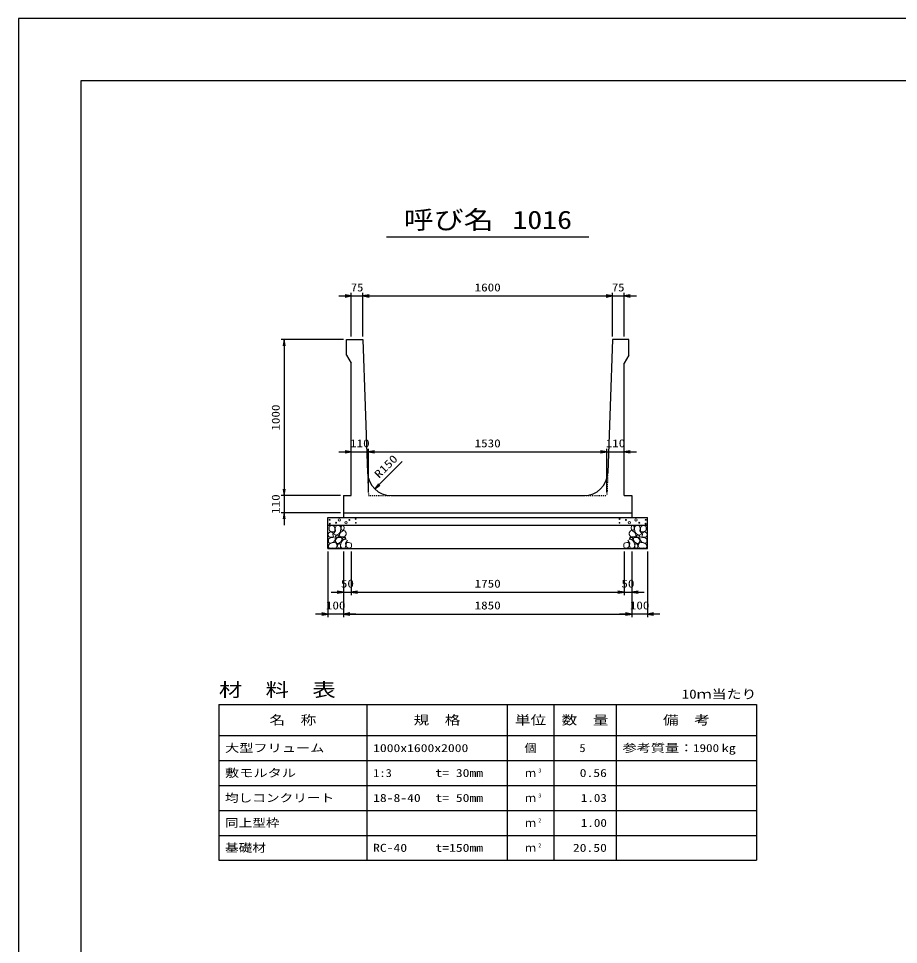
# Model space of a CAD drawing. Units: millimetres at full size. Extents: x 0 to 16820, y 0 to 11880.
# Drawn here: x 0 to 5646, y 5940 to 11880 of the extents above; entities that cross this region are included whole.
import ezdxf
from ezdxf.enums import TextEntityAlignment as Align

# ---------------------------------------------------------------- set-up
doc = ezdxf.new("R2010")
doc.units = ezdxf.units.MM
doc.linetypes.add('DASHED_SPACED', pattern=[12, 6, -6])
for name, color, linetype, lineweight in [('0_2', 7, 'Continuous', 25), ('D-DCR-HCHn', 4, 'Continuous', 9), ('D-MTR-FRAM', 7, 'Continuous', 25), ('D-MTR-LINE', 7, 'Continuous', 25), ('D-STR-DIM', 7, 'Continuous', 25), ('D-STR-STRn', 1, 'Continuous', 25), ('D-TTL', 2, 'Continuous', 25), ('D-TTL-TXT', 7, 'Continuous', 25)]:
    doc.layers.add(name, color=color, linetype=linetype, lineweight=lineweight)
doc.layers.add('D-MTR', color=7, linetype='Continuous')
doc.layers.add('D-MTR-TXT', color=7, linetype='Continuous')
doc.styles.add('ＭＳ ゴシック', font='')
doc.styles.get('ＭＳ ゴシック').set_extended_font_data('MS Gothic')

# ---------------------------------------------------------------- blocks, each defined once
blk = doc.blocks.new('open_arrow')
at = {"color": 0, "linetype": 'Continuous', "lineweight": -2}
blk.add_lwpolyline([(7.5, 1.25), (0, 0), (7.5, -1.25)], dxfattribs=at)

msp = doc.modelspace()

# ---------------------------------------------------------------- linework, layer by layer
at = {"layer": '0_2'}
for p, q in [((2085, 8460), (2085, 8180)), ((2135, 8460), (2135, 8180)), ((2135, 8460), (2135, 8180)), ((3885, 8460), (3885, 8180)), ((2005, 8200), (2215, 8200)), ((2135, 8200), (3885, 8200))]:
    msp.add_line(p, q, dxfattribs=at)
at = {"layer": 'D-DCR-HCHn'}
for points in [[(2023.399, 8623.696), (2007.796, 8627.163), (1993.928, 8620.228), (1992.194, 8604.626), (1995.661, 8592.491), (2012.997, 8587.29), (2025.132, 8587.29), (2030.333, 8595.958), (2030.333, 8615.028)], [(2037.267, 8625.429), (2032.067, 8609.827), (2033.8, 8592.491), (2021.665, 8573.421), (2037.267, 8564.753), (2054.603, 8573.421), (2065.005, 8587.29), (2068.472, 8609.827), (2065.005, 8621.962), (2054.603, 8627.163)], [(2070.206, 8621.962), (2070.206, 8601.159), (2078.874, 8595.958), (2087.542, 8601.159), (2089.275, 8613.294), (2087.542, 8623.696), (2075.407, 8627.163)], [(3949.794, 8621.962), (3949.794, 8601.159), (3941.126, 8595.958), (3932.458, 8601.159), (3930.725, 8613.294), (3932.458, 8623.696), (3944.593, 8627.163)], [(3982.733, 8625.429), (3987.933, 8609.827), (3986.2, 8592.491), (3998.335, 8573.421), (3982.733, 8564.753), (3965.397, 8573.421), (3954.995, 8587.29), (3951.528, 8609.827), (3954.995, 8621.962), (3965.397, 8627.163)], [(3996.601, 8623.696), (4012.204, 8627.163), (4026.072, 8620.228), (4027.806, 8604.626), (4024.339, 8592.491), (4007.003, 8587.29), (3994.868, 8587.29), (3989.667, 8595.958), (3989.667, 8615.028)], [(1990.46, 8580.356), (1985.26, 8564.753), (1992.194, 8554.352), (2009.53, 8552.618), (2021.366, 8557.699), (2016.464, 8569.954), (2019.932, 8576.889), (2012.997, 8583.823), (2002.596, 8587.29)], [(2040.735, 8564.753), (2032.067, 8557.819), (2035.534, 8552.618), (2047.669, 8552.618), (2052.87, 8554.352), (2056.337, 8561.286), (2051.136, 8566.487)], [(2066.739, 8583.823), (2058.071, 8563.02), (2065.005, 8554.352), (2085.808, 8554.352), (2094.476, 8557.819), (2103.144, 8569.954), (2103.144, 8580.356), (2094.476, 8594.224), (2084.074, 8595.958)], [(3953.261, 8583.823), (3961.929, 8563.02), (3954.995, 8554.352), (3934.192, 8554.352), (3925.524, 8557.819), (3916.856, 8569.954), (3916.856, 8580.356), (3925.524, 8594.224), (3935.926, 8595.958)], [(3979.265, 8564.753), (3987.933, 8557.819), (3984.466, 8552.618), (3972.331, 8552.618), (3967.13, 8554.352), (3963.663, 8561.286), (3968.864, 8566.487)], [(4029.54, 8580.356), (4034.74, 8564.753), (4027.806, 8554.352), (4010.47, 8552.618), (3998.634, 8557.699), (4003.536, 8569.954), (4000.068, 8576.889), (4007.003, 8583.823), (4017.404, 8587.29)], [(2023.366, 8522.757), (2036.208, 8542.019), (2034.603, 8546.834), (2016.946, 8551.65), (2000.894, 8550.045), (1989.658, 8540.414), (1988.052, 8529.177), (1989.658, 8517.941), (2002.499, 8514.731)], [(2029.787, 8482.627), (2041.023, 8487.443), (2044.234, 8503.494), (2037.813, 8514.731), (2026.577, 8517.941), (2012.13, 8516.336), (1996.078, 8509.915), (1988.052, 8500.284), (1988.052, 8489.048), (1992.868, 8482.627), (2012.13, 8484.232)], [(2068.311, 8522.757), (2076.337, 8542.019), (2069.916, 8550.045), (2050.654, 8550.045), (2042.628, 8546.834), (2034.603, 8535.598), (2034.603, 8525.967), (2042.628, 8513.125), (2052.259, 8511.52)], [(2065.101, 8487.443), (2065.101, 8506.705), (2057.075, 8511.52), (2049.049, 8506.705), (2047.444, 8495.469), (2049.049, 8485.837), (2060.285, 8482.627)], [(2095.599, 8484.232), (2100.415, 8498.679), (2098.81, 8514.731), (2110.046, 8532.388), (2095.599, 8540.414), (2079.548, 8532.388), (2069.916, 8519.546), (2066.706, 8498.679), (2069.916, 8487.443), (2079.548, 8482.627)], [(2092.389, 8540.414), (2100.415, 8546.834), (2097.204, 8551.65), (2085.968, 8551.65), (2081.153, 8550.045), (2077.942, 8543.624), (2082.758, 8538.808)], [(2108.441, 8485.837), (2122.887, 8482.627), (2135.729, 8489.048), (2137.334, 8503.494), (2134.124, 8514.731), (2118.072, 8519.546), (2106.836, 8519.546), (2102.02, 8511.52), (2102.02, 8493.863)], [(3911.559, 8485.837), (3897.113, 8482.627), (3884.271, 8489.048), (3882.666, 8503.494), (3885.876, 8514.731), (3901.928, 8519.546), (3913.164, 8519.546), (3917.98, 8511.52), (3917.98, 8493.863)], [(3924.401, 8484.232), (3919.585, 8498.679), (3921.19, 8514.731), (3909.954, 8532.388), (3924.401, 8540.414), (3940.452, 8532.388), (3950.084, 8519.546), (3953.294, 8498.679), (3950.084, 8487.443), (3940.452, 8482.627)], [(3927.611, 8540.414), (3919.585, 8546.834), (3922.796, 8551.65), (3934.032, 8551.65), (3938.847, 8550.045), (3942.058, 8543.624), (3937.242, 8538.808)], [(3951.689, 8522.757), (3943.663, 8542.019), (3950.084, 8550.045), (3969.346, 8550.045), (3977.372, 8546.834), (3985.397, 8535.598), (3985.397, 8525.967), (3977.372, 8513.125), (3967.741, 8511.52)], [(3954.899, 8487.443), (3954.899, 8506.705), (3962.925, 8511.52), (3970.951, 8506.705), (3972.556, 8495.469), (3970.951, 8485.837), (3959.715, 8482.627)], [(3990.213, 8482.627), (3978.977, 8487.443), (3975.766, 8503.494), (3982.187, 8514.731), (3993.423, 8517.941), (4007.87, 8516.336), (4023.922, 8509.915), (4031.948, 8500.284), (4031.948, 8489.048), (4027.132, 8482.627), (4007.87, 8484.232)], [(3996.634, 8522.757), (3983.792, 8542.019), (3985.397, 8546.834), (4003.054, 8551.65), (4019.106, 8550.045), (4030.342, 8540.414), (4031.948, 8529.177), (4030.342, 8517.941), (4017.501, 8514.731)]]:
    msp.add_lwpolyline(points, close=True, dxfattribs=at)
for centre, radius in [((2163.131, 8670.006), 3), ((3856.869, 8670.006), 3), ((1995.727, 8663.955), 3), ((1996.869, 8638.91), 3), ((2037.292, 8645.752), 3), ((2058.336, 8663.955), 7.5), ((2101.664, 8644.961), 7.5), ((2122.708, 8663.164), 3), ((2164.273, 8644.961), 3), ((3855.727, 8644.961), 3), ((3897.292, 8663.164), 3), ((3918.336, 8644.961), 7.5), ((3961.664, 8663.955), 7.5), ((3982.708, 8645.752), 3), ((4023.131, 8638.91), 3), ((4024.273, 8663.955), 3)]:
    msp.add_circle(centre, radius, dxfattribs=at)
at = {"layer": 'D-MTR-FRAM'}
for p, q in [((1285, 7480), (4735, 7480)), ((1285, 7480), (1285, 6480)), ((4735, 7480), (4735, 6480)), ((1285, 6480), (4735, 6480))]:
    msp.add_line(p, q, dxfattribs=at)
at = {"layer": 'D-MTR-LINE'}
for p, q in [((2235, 7480), (2235, 6480)), ((3135, 7480), (3135, 6480)), ((3435, 7480), (3435, 6480)), ((3835, 7480), (3835, 6480)), ((1285, 7280), (4735, 7280)), ((1285, 7120), (4735, 7120)), ((1285, 6960), (4735, 6960)), ((1285, 6800), (4735, 6800)), ((1285, 6640), (4735, 6640))]:
    msp.add_line(p, q, dxfattribs=at)
at = {"layer": 'D-STR-DIM'}
for p, q in [((2055, 10100), (2290, 10100)), ((2135, 9840), (2135, 10120)), ((2210, 9840), (2210, 10120)), ((2210, 9840), (2210, 10120)), ((2210, 10100), (3810, 10100)), ((3730, 10100), (3965, 10100)), ((3810, 9840), (3810, 10120)), ((3810, 9840), (3810, 10120)), ((3885, 9840), (3885, 10120)), ((2085, 9820), (1685, 9820)), ((1705, 9820), (1705, 8820)), ((2055, 9100), (2325, 9100)), ((2245, 8840), (2245, 9120)), ((2245, 8840), (2245, 9120)), ((2245, 9100), (3775, 9100)), ((3695, 9100), (3965, 9100)), ((3775, 8840), (3775, 9120)), ((3775, 8840), (3775, 9120)), ((2285.647, 8862.095), (2462.424, 9038.872)), ((1705, 8900), (1705, 8630)), ((2065, 8820), (1685, 8820)), ((2065, 8820), (1685, 8820)), ((2065, 8710), (1685, 8710)), ((1985, 8460), (1985, 8040)), ((2085, 8460), (2085, 8040)), ((2085, 8460), (2085, 8040)), ((3885, 8460), (3885, 8180)), ((3935, 8460), (3935, 8040)), ((3935, 8460), (3935, 8040)), ((3935, 8460), (3935, 8180)), ((4035, 8460), (4035, 8040)), ((3805, 8200), (4015, 8200)), ((2165, 8060), (1905, 8060)), ((2085, 8060), (3935, 8060)), ((4115, 8060), (3855, 8060))]:
    msp.add_line(p, q, dxfattribs=at)
at = {"layer": 'D-STR-STRn'}
for p, q in [((2105, 9820), (2210, 9820)), ((2105, 9720), (2105, 9820)), ((2210, 9820), (2239.934, 8964.753)), ((3810, 9820), (3780.066, 8964.753)), ((3915, 9820), (3810, 9820)), ((3915, 9720), (3915, 9820)), ((2105, 9720), (2135, 9670)), ((3915, 9720), (3885, 9670)), ((2135, 8820), (2135, 9670)), ((3885, 8820), (3885, 9670)), ((2085, 8820), (2085, 8710)), ((2085, 8820), (2135, 8820)), ((2389.842, 8820), (3630.158, 8820)), ((3885, 8820), (3935, 8820)), ((3935, 8820), (3935, 8710)), ((1985, 8480), (1985, 8680)), ((1985, 8680), (4035, 8680)), ((2085, 8710), (3935, 8710)), ((2085, 8710), (2085, 8680)), ((3935, 8710), (3935, 8680)), ((4035, 8480), (4035, 8680)), ((1985, 8630), (4035, 8630)), ((1985, 8480), (4035, 8480))]:
    msp.add_line(p, q, dxfattribs=at)
at = {"layer": 'D-STR-STRn', "color": 2, "linetype": 'DASHED_SPACED'}
for p, q in [((2239.934, 8964.753), (2245, 8820)), ((3780.066, 8964.753), (3775, 8820)), ((2245, 8820), (2389.842, 8820)), ((3630.158, 8820), (3775, 8820))]:
    msp.add_line(p, q, dxfattribs=at)
at = {"layer": 'D-STR-STRn'}
for centre, start, end in [((2389.842, 8970), 182.00453, 270), ((3630.158, 8970), 270, 357.99547)]:
    msp.add_arc(centre, 150, start, end, dxfattribs=at)
at = {"layer": 'D-TTL'}
for points in [[(0, 0), (16820, 0), (16820, 11880), (0, 11880)], [(400, 400), (16420, 400), (16420, 11480), (400, 11480)]]:
    msp.add_lwpolyline(points, close=True, dxfattribs=at)
at = {"layer": 'D-TTL-TXT'}
msp.add_line((2360, 10480), (3660, 10480), dxfattribs=at)

# ---------------------------------------------------------------- block references
at = {"layer": '0_2', "xscale": 5.33, "yscale": 5.33, "rotation": 180}
for p in [(2085, 8200), (3885, 8200)]:
    msp.add_blockref('open_arrow', p, dxfattribs=at)
at = {"layer": '0_2', "xscale": 5.33, "yscale": 5.33}
msp.add_blockref('open_arrow', (2135, 8200), dxfattribs=at)
msp.add_blockref('open_arrow', (2135, 8200), dxfattribs=at)
at = {"layer": 'D-STR-DIM', "xscale": 5.33, "yscale": 5.33}
for p, rotation in [((2135, 10100), 180), ((3810, 10100), 180), ((3810, 10100), 180), ((1705, 9820), 270), ((2135, 9100), 180), ((3775, 9100), 180), ((3775, 9100), 180), ((1705, 8820), 90), ((1705, 8820), 90), ((2285.647, 8862.095), 45), ((1705, 8710), 270), ((3885, 8200), 180), ((1985, 8060), 180), ((3935, 8060), 180), ((3935, 8060), 180)]:
    msp.add_blockref('open_arrow', p, dxfattribs=dict(at, rotation=rotation))
for p in [(2210, 10100), (2210, 10100), (3885, 10100), (2245, 9100), (2245, 9100), (3885, 9100), (3935, 8200), (2085, 8060), (2085, 8060), (4035, 8060)]:
    msp.add_blockref('open_arrow', p, dxfattribs=at)

# ---------------------------------------------------------------- texts
at = {"layer": '0_2', "style": 'ＭＳ ゴシック', "width": 1.2}
for s, p in [('50', (2110, 8255)), ('1750', (3010, 8255))]:
    msp.add_text(s, height=51.32, dxfattribs=at).set_placement(p, align=Align.MIDDLE_CENTER)
at = {"layer": 'D-MTR', "style": 'ＭＳ ゴシック', "width": 1.25}
msp.add_text('材\u3000料\u3000表', height=87.98, dxfattribs=at).set_placement((1285, 7504), align=Align.BOTTOM_LEFT)
at = {"layer": 'D-MTR', "style": 'ＭＳ ゴシック', "width": 1.2}
msp.add_text('10ｍ当たり', height=58.65, dxfattribs=at).set_placement((4735, 7499.333), align=Align.BOTTOM_RIGHT)
at = {"layer": 'D-MTR-TXT', "style": 'ＭＳ ゴシック'}
for s, height, width, p in [('名\u3000称', 58.65, 1.25, (1760, 7380)), ('規\u3000格', 58.65, 1.25, (2685, 7380)), ('単位', 58.65, 1.25, (3285, 7380)), ('数\u3000量', 58.65, 1.25, (3635, 7380)), ('備\u3000考', 58.65, 1.25, (4285, 7380)), ('個', 51.32, 1.1, (3285, 7200))]:
    msp.add_text(s, height=height, dxfattribs=dict(at, width=width)).set_placement(p, align=Align.MIDDLE_CENTER)
for s, width, p in [('大型フリューム', 1.3, (1325, 7200)), ('1000x1600x2000', 1.25, (2275, 7200)), ('参考質量：    kg', 1.3, (3875, 7200)), ('敷モルタル', 1.3, (1325, 7040)), ('1:3', 1.15, (2275, 7040)), ('t= 30mm', 1.25, (2675, 7040)), ('均しコンクリート', 1.25, (1325, 6880)), ('18-8-40', 1.25, (2275, 6880)), ('t= 50mm', 1.25, (2675, 6880)), ('同上型枠', 1.25, (1325, 6720)), ('基礎材', 1.25, (1325, 6560)), ('RC-40', 1.25, (2275, 6560)), ('t=150mm', 1.25, (2675, 6560))]:
    msp.add_text(s, height=51.32, dxfattribs=dict(at, width=width)).set_placement(p, align=Align.MIDDLE_LEFT)
for s, width, p in [('5', 1.15, (3638.553, 7200)), ('1900', 1.2, (4495, 7200)), ('0.56', 1.25, (3775, 7040)), ('1.03', 1.2, (3775, 6880)), ('1.00', 1.2, (3775, 6720)), ('20.50', 1.25, (3775, 6560))]:
    msp.add_text(s, height=51.32, dxfattribs=dict(at, width=width)).set_placement(p, align=Align.MIDDLE_RIGHT)
for p in [(3285, 7040), (3285, 6880), (3285, 6720), (3285, 6560)]:
    msp.add_text('ｍ', height=51.32, dxfattribs=at).set_placement(p, align=Align.MIDDLE_CENTER)
at = {"layer": 'D-MTR-TXT', "style": 'ＭＳ ゴシック', "width": 1.15}
for s, p in [('3', (3335, 7035.333)), ('3', (3335, 6875.333)), ('2', (3335, 6715.333)), ('2', (3335, 6555.333))]:
    msp.add_text(s, height=25.66, dxfattribs=at).set_placement(p, align=Align.BOTTOM_LEFT)
at = {"layer": 'D-STR-DIM', "style": 'ＭＳ ゴシック'}
for s, width, p in [('75', 1.15, (2172.5, 10155)), ('1600', 1.2, (3010, 10155)), ('75', 1.15, (3847.5, 10155)), ('110', 1.2, (2190, 9155)), ('1530', 1.2, (3010, 9155)), ('110', 1.2, (3830, 9155)), ('50', 1.2, (3910, 8255)), ('100', 1.2, (2035, 8115)), ('1850', 1.2, (3010, 8115)), ('100', 1.2, (3985, 8115))]:
    msp.add_text(s, height=51.32, dxfattribs=dict(at, width=width)).set_placement(p, align=Align.MIDDLE_CENTER)
at = {"layer": 'D-STR-DIM', "style": 'ＭＳ ゴシック', "width": 1.2}
for s, p in [('1000', (1650, 9320)), ('110', (1650, 8765))]:
    msp.add_text(s, height=51.32, rotation=90, dxfattribs=at).set_placement(p, align=Align.MIDDLE_CENTER)
at = {"layer": 'D-STR-DIM', "style": 'ＭＳ ゴシック', "width": 1.25}
msp.add_text('R150', height=51.32, rotation=45, dxfattribs=at).set_placement((2324.587, 8916.12), align=Align.BOTTOM_LEFT)
at = {"layer": 'D-TTL-TXT', "style": 'ＭＳ ゴシック', "width": 1.2}
for s, p in [('呼び名', (2760, 10495)), ('1016', (3360, 10495))]:
    msp.add_text(s, height=117.3, dxfattribs=at).set_placement(p, align=Align.BOTTOM_CENTER)

doc.saveas('drawing.dxf')
